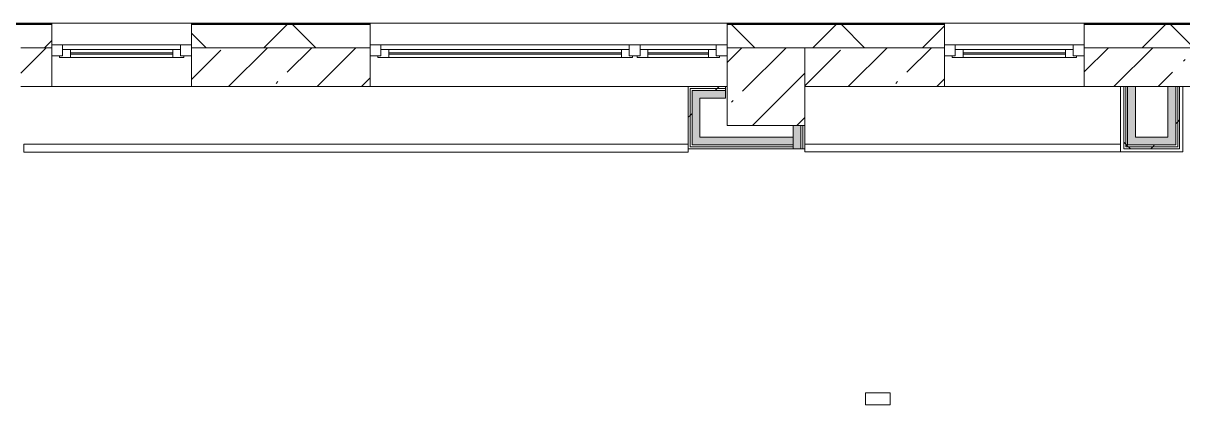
# Model space of a CAD drawing. Header units: millimetres. Extents: x 34897 to 231692, y -8553 to 29000.
# Drawn here: x 215747 to 223218, y 19100 to 21558 of the extents above; entities that cross this region are included whole.
import ezdxf

# ---------------------------------------------------------------- set-up
doc = ezdxf.new("R2010")
doc.units = ezdxf.units.MM
doc.linetypes.add('200_ШТРИХ__ш1_п0_6_', pattern=[800, 500, -300])
for name, color, linetype, lineweight in [('A-DETL-MBND-1', 7, '200_ШТРИХ__ш1_п0_6_', 9), ('A-GLAZ-2', 7, 'Continuous', 5), ('A-WALL', 7, 'Continuous', 9), ('A-WALL-3', 7, 'Continuous', 5), ('I-WALL-4', 7, 'Continuous', 5), ('S-COLS-3', 7, 'Continuous', 5)]:
    doc.layers.add(name, color=color, linetype=linetype, lineweight=lineweight)
for name, color, linetype, lineweight, true_color in [('A-FLOR-1', 7, 'Continuous', 5, 0xaaaaaa), ('I-WALL-2', 7, 'Continuous', 5, 0xe7e7e7), ('I-WALL-3', 7, 'Continuous', 9, 0xe7e7e7)]:
    doc.layers.add(name, color=color, linetype=linetype, lineweight=lineweight, true_color=true_color)
pattern_1 = [(45, (104681.5, 0), (-530.33, 530.33), []), (135, (104681.5, 0), (-530.33, -530.33), [])]

# ---------------------------------------------------------------- blocks, each defined once
blk = doc.blocks.new('120_Окно_СКБ_1Ст - 120_Окно_СКБ_1Ст 900х2500_h_ с форточкой-22877787-2_10_2_птичка')
at = {"layer": 'A-GLAZ-2'}
for p, q in [((-450, -127), (-450, -57)), ((-450, -57), (-380, -57)), ((450, -57), (-450, -57)), ((-380, -57), (-380, -127)), ((380, -127), (380, -57)), ((380, -57), (450, -57)), ((450, -57), (450, -127)), ((-380, -127), (-450, -127)), ((-450, -127), (-400, -127)), ((-380, -127), (-400, -127)), ((-400, -127), (-400, -137)), ((-400, -137), (400, -137)), ((400, -137), (-400, -137)), ((380, -87), (-380, -87)), ((-380, -87), (-380, -127)), ((-330, -137), (-330, -87)), ((-330, -107), (330, -107)), ((330, -117), (-330, -117)), ((330, -137), (330, -87)), ((380, -127), (380, -87)), ((450, -127), (380, -127)), ((400, -127), (380, -127)), ((400, -127), (450, -127)), ((400, -137), (400, -127))]:
    blk.add_line(p, q, dxfattribs=at)
blk = doc.blocks.new('120_Окно_СКБ_2Ст_Фрамуга сверху - 120_Окно_СКБ_2Ст_2300х2500_h_ ДОО-V137-2_10_2_птичка')
at = {"layer": 'A-GLAZ-2'}
for p, q in [((-1150, -127), (-1150, -57)), ((-1150, -57), (-1080, -57)), ((1150, -57), (-1150, -57)), ((-1080, -57), (-1080, -127)), ((-1080, -57), (1080, -57)), ((520, -127), (520, -57)), ((520, -57), (590, -57)), ((590, -57), (590, -127)), ((1080, -127), (1080, -57)), ((1080, -57), (1150, -57)), ((1150, -57), (1150, -127)), ((-1080, -127), (-1150, -127)), ((-1150, -127), (-1100, -127)), ((-1080, -127), (-1100, -127)), ((-1100, -127), (-1100, -137)), ((-1100, -137), (540, -137)), ((540, -137), (-1100, -137)), ((520, -87), (-1080, -87)), ((-1080, -87), (-1080, -127)), ((-1030, -137), (-1030, -87)), ((-1030, -107), (470, -107)), ((470, -117), (-1030, -117)), ((470, -137), (470, -87)), ((520, -127), (520, -87)), ((590, -127), (520, -127)), ((540, -127), (520, -127)), ((540, -127), (570, -127)), ((540, -127), (570, -127)), ((540, -137), (540, -127)), ((590, -127), (570, -127)), ((570, -127), (570, -137)), ((570, -137), (1100, -137)), ((1100, -137), (570, -137)), ((1080, -87), (590, -87)), ((590, -87), (590, -127)), ((640, -137), (640, -87)), ((640, -107), (1030, -107)), ((1030, -117), (640, -117)), ((1030, -137), (1030, -87)), ((1080, -127), (1080, -87)), ((1150, -127), (1080, -127)), ((1100, -127), (1080, -127)), ((1100, -127), (1150, -127)), ((1100, -137), (1100, -127))]:
    blk.add_line(p, q, dxfattribs=at)
blk = doc.blocks.new('BSC_Колонна _Прямоугольная - 500х500-23282985-2_10_2_птичка')
at = {"layer": 'S-COLS-3'}
h = blk.add_hatch(dxfattribs=at)
h.set_pattern_fill('FP_171', color=256, style=0, pattern_type=2)
h.set_pattern_definition([(45, (-115850.45, -21150), (-285.1231, 285.1231), []), (45, (-115565.32, -21150), (-285.1231, 285.1231), [504.031, -100.806, 16.764, -84.042])])
h.paths.add_polyline_path([(-250, -250), (250, -250), (250, 250), (-250, 250), (-250, -95.3)])
for p, q in [((250, 250), (-250, 250)), ((-250, 250), (-250, -250)), ((250, -250), (250, 250)), ((-250, -250), (250, -250))]:
    blk.add_line(p, q, dxfattribs=at)

msp = doc.modelspace()

# ---------------------------------------------------------------- hatches: boundary and pattern name
at = {"layer": 'A-WALL-3'}
h = msp.add_hatch(dxfattribs=at)
h.set_pattern_fill('FP_93', color=256, style=0, pattern_type=2)
h.set_pattern_definition([(45, (104681.5, 0), (-353.5534, 353.5534), []), (135, (104681.5, 0), (-353.5534, -353.5534), [])])
h.paths.add_polyline_path([(229911.5, 21400), (229911.5, 21550), (224831.7, 21550), (224831.7, 21400), (229761.5, 21400)])
h.paths.add_polyline_path([(223931.7, 21400), (223931.7, 21550), (222582, 21550), (222582, 21400), (223188.4, 21400)])
h.paths.add_polyline_path([(211130.6, 21400), (211532, 21400), (211532, 21550), (210231.7, 21550), (210231.7, 21400), (210731.5, 21400)])
h.paths.add_polyline_path([(213732, 21400), (213732, 21550), (212432, 21550), (212432, 21400), (212985.7, 21400)])
h.paths.add_polyline_path([(214632, 21400), (215931.5, 21400), (215931.5, 21550), (214632, 21550)])
h.paths.add_polyline_path([(220782, 21400), (221682, 21400), (221682, 21550), (220282, 21550), (220282, 21400), (220405.8, 21400)])
h.paths.add_polyline_path([(216831.5, 21400), (217982, 21400), (217982, 21550), (216831.5, 21550)])
h.paths.add_polyline_path([(204638, 21400), (205831.5, 21400), (205831.5, 21550), (201291.5, 21550), (201291.5, 21400), (203710.5, 21400)])
h.paths.add_polyline_path([(206731.5, 21400), (207931.7, 21400), (207931.7, 21550), (206731.5, 21550)])
h.paths.add_polyline_path([(197991.5, 21400), (197991.5, 21550), (197741.5, 21550), (197741.5, 21400)])
at = {"layer": 'I-WALL-2'}
for points in [[(220272, 21075), (220272, 21125), (220107, 21125), (220107, 21075)], [(220757, 20749), (220757, 20900), (220707, 20900), (220707, 20749)]]:
    msp.add_hatch(color=256, dxfattribs=at).paths.add_polyline_path(points)
at = {"layer": 'I-WALL-3'}
for points in [[(222912, 20774), (222912, 21150), (222862, 21150), (222862, 20774)], [(223172, 20824), (223172, 21150), (223122, 21150), (223122, 20824)], [(220057, 20774), (220107, 20774), (220107, 21125), (220057, 21125), (220057, 21054.7)], [(220107, 20774), (220707, 20774), (220707, 20824), (220107, 20824)], [(222912, 20774), (223172, 20774), (223172, 20824), (222912, 20824)]]:
    msp.add_hatch(color=256, dxfattribs=at).paths.add_polyline_path(points)
at = {"layer": 'I-WALL-4'}
h = msp.add_hatch(dxfattribs=at)
h.set_pattern_fill('FP_101', color=256, style=0, pattern_type=2)
h.set_pattern_definition([(45, (104681.5, 0), (-285.1231, 285.1231), []), (45, (104966.64, 0), (-285.1231, 285.1231), [504.031, -100.806, 16.764, -84.042])])
h.paths.add_polyline_path([(216831.5, 21150), (217982, 21150), (217982, 21400), (216831.5, 21400)])
h.paths.add_polyline_path([(220782, 21150), (221682, 21150), (221682, 21400), (220782, 21400), (220782, 21239.3)])
h.paths.add_polyline_path([(225891.5, 21150), (225891.5, 21400), (225531.5, 21400), (225531.5, 21150)])
h.paths.add_polyline_path([(223197, 21150), (223931.7, 21150), (223931.7, 21400), (222582, 21400), (222582, 21150), (223188.4, 21150)])
h.paths.add_polyline_path([(205819, 21150), (205831.5, 21150), (205831.5, 21400), (205481.5, 21400), (205481.5, 21150), (205806.5, 21150)])
h.paths.add_polyline_path([(207420.5, 21150), (207931.7, 21150), (207931.7, 21400), (206731.5, 21400), (206731.5, 21150)])
h.paths.add_polyline_path([(210731.5, 21150), (211532, 21150), (211532, 21400), (210731.5, 21400)])
h.paths.add_polyline_path([(212985.7, 21150), (213732, 21150), (213732, 21400), (212432, 21400), (212432, 21150), (212906.5, 21150)])
h.paths.add_polyline_path([(215931.5, 21150), (215931.5, 21400), (215731.5, 21400), (215731.5, 21150), (215768.2, 21150)])
h.paths.add_polyline_path([(215031.5, 21150), (215031.5, 21400), (214632, 21400), (214632, 21150), (214840.7, 21150)])
h = msp.add_hatch(dxfattribs=at)
h.set_pattern_fill('FP_205', color=256, style=0, pattern_type=2)
h.set_pattern_definition(pattern_1)
h.paths.add_polyline_path([(220032, 20749), (220044.5, 20749), (220044.5, 21150), (220032, 21150), (220032, 21054.7)])
h = msp.add_hatch(dxfattribs=at)
h.set_pattern_fill('FP_205', color=256, style=0, pattern_type=2)
h.set_pattern_definition(pattern_1)
h.paths.add_polyline_path([(220107, 21137.5), (220272, 21137.5), (220272, 21150), (220044.5, 21150), (220044.5, 21137.5), (220057, 21137.5)])
h = msp.add_hatch(dxfattribs=at)
h.set_pattern_fill('FP_205', color=256, style=0, pattern_type=2)
h.set_pattern_definition(pattern_1)
h.paths.add_polyline_path([(222849.5, 20749), (222849.5, 21150), (222837, 21150), (222837, 20749)])
h = msp.add_hatch(dxfattribs=at)
h.set_pattern_fill('FP_205', color=256, style=0, pattern_type=2)
h.set_pattern_definition(pattern_1)
h.paths.add_polyline_path([(222862, 20761.5), (222862, 21150), (222849.5, 21150), (222849.5, 20761.5)])
h = msp.add_hatch(dxfattribs=at)
h.set_pattern_fill('FP_205', color=256, style=0, pattern_type=2)
h.set_pattern_definition(pattern_1)
h.paths.add_polyline_path([(223172, 20774), (223184.5, 20774), (223184.5, 21150), (223172, 21150), (223172, 20824)])
h = msp.add_hatch(dxfattribs=at)
h.set_pattern_fill('FP_205', color=256, style=0, pattern_type=2)
h.set_pattern_definition(pattern_1)
h.paths.add_polyline_path([(223197, 20761.5), (223197, 21150), (223184.5, 21150), (223188.4, 20761.5)])
h = msp.add_hatch(dxfattribs=at)
h.set_pattern_fill('FP_205', color=256, style=0, pattern_type=2)
h.set_pattern_definition(pattern_1)
h.paths.add_polyline_path([(220044.5, 20761.5), (220057, 20761.5), (220057, 21137.5), (220044.5, 21137.5), (220044.5, 21054.7)])
h = msp.add_hatch(dxfattribs=at)
h.set_pattern_fill('FP_205', color=256, style=0, pattern_type=2)
h.set_pattern_definition(pattern_1)
h.paths.add_polyline_path([(220272, 21125), (220272, 21137.5), (220057, 21137.5), (220057, 21125), (220107, 21125)])
h = msp.add_hatch(dxfattribs=at)
h.set_pattern_fill('FP_205', color=256, style=0, pattern_type=2)
h.set_pattern_definition(pattern_1)
h.paths.add_polyline_path([(220769.5, 20749), (220769.5, 20900), (220757, 20900), (220757, 20749)])
h = msp.add_hatch(dxfattribs=at)
h.set_pattern_fill('FP_205', color=256, style=0, pattern_type=2)
h.set_pattern_definition(pattern_1)
h.paths.add_polyline_path([(222862, 20761.5), (223184.5, 20761.5), (223184.5, 20774), (222862, 20774)])
h = msp.add_hatch(dxfattribs=at)
h.set_pattern_fill('FP_205', color=256, style=0, pattern_type=2)
h.set_pattern_definition(pattern_1)
h.paths.add_polyline_path([(223197, 20749), (223197, 20761.5), (222849.5, 20761.5), (222849.5, 20749), (223188.4, 20749)])

# ---------------------------------------------------------------- linework, layer by layer
at = {"layer": 'A-DETL-MBND-1'}
for p, q in [((221173.5, 19100), (221173.5, 19177.5)), ((221173.5, 19177.5), (221331.5, 19177.5)), ((221331.5, 19177.5), (221331.5, 19100)), ((221173.5, 19100), (221331.5, 19100))]:
    msp.add_line(p, q, dxfattribs=at)
at = {"layer": 'A-FLOR-1'}
for p, q in [((222817, 20779), (222817, 21150)), ((223217, 21150), (223217, 20730)), ((223217, 20730), (222817, 20730))]:
    msp.add_line(p, q, dxfattribs=at)
at = {"layer": 'A-WALL'}
for p, q in [((215931.5, 21553), (214632, 21553)), ((215931.5, 21550), (214632, 21550)), ((217982, 21553), (216831.5, 21553)), ((217982, 21550), (216831.5, 21550)), ((221682, 21553), (220282, 21553)), ((221682, 21550), (220282, 21550)), ((223931.7, 21553), (222582, 21553)), ((223931.7, 21550), (222582, 21550)), ((215931.5, 21400), (215731.5, 21400)), ((217982, 21400), (216831.5, 21400)), ((221682, 21400), (220782, 21400)), ((223931.7, 21400), (222582, 21400)), ((220107, 21150), (220044.5, 21150)), ((222912, 21150), (222837, 21150)), ((222849.5, 20761.5), (222849.5, 21150)), ((222862, 20774), (222862, 21150)), ((223197, 21150), (223122, 21150)), ((223172, 21150), (223172, 20774)), ((223184.5, 21150), (223184.5, 20761.5)), ((220044.5, 20761.5), (220044.5, 21137.5)), ((220272, 21137.5), (220044.5, 21137.5)), ((220057, 20774), (220057, 21125)), ((220272, 21125), (220057, 21125)), ((220757, 20749), (220757, 20900)), ((220769.5, 20749), (220769.5, 20900)), ((220707, 20774), (220057, 20774)), ((223172, 20774), (222862, 20774)), ((220707, 20761.5), (220044.5, 20761.5)), ((223184.5, 20761.5), (222849.5, 20761.5))]:
    msp.add_line(p, q, dxfattribs=at)
at = {"layer": 'A-WALL-3'}
for p, q in [((215931.5, 21558), (201291.5, 21558)), ((215931.5, 21400), (215931.5, 21558)), ((229919.5, 21558), (215931.5, 21558)), ((216831.5, 21558), (216831.5, 21400)), ((217982, 21400), (217982, 21558)), ((220282, 21558), (220282, 21400)), ((221682, 21400), (221682, 21558)), ((222582, 21558), (222582, 21400))]:
    msp.add_line(p, q, dxfattribs=at)
at = {"layer": 'I-WALL-4'}
for p, q in [((215931.5, 21150), (215931.5, 21400)), ((216831.5, 21400), (216831.5, 21150)), ((217982, 21150), (217982, 21400)), ((221682, 21150), (221682, 21400)), ((222582, 21400), (222582, 21150)), ((215731.5, 21150), (220282, 21150)), ((220032, 21150), (220032, 20728)), ((220272, 21075), (220272, 21150)), ((222837, 21150), (220782, 21150)), ((222837, 21150), (222837, 20749)), ((222912, 21150), (223122, 21150)), ((222912, 20824), (222912, 21150)), ((223122, 21150), (223122, 20824)), ((224831.5, 21150), (223197, 21150)), ((223197, 20749), (223197, 21150)), ((220107, 20824), (220107, 21075)), ((220107, 21075), (220272, 21075)), ((220707, 20900), (220707, 20749)), ((220782, 20729), (220782, 20900)), ((215752.5, 20778), (220032, 20778)), ((215752.5, 20778), (215752.5, 20728)), ((220707, 20824), (220107, 20824)), ((220782, 20779), (222817, 20779)), ((222817, 20729), (222817, 20779)), ((223122, 20824), (222912, 20824)), ((220032, 20728), (215752.5, 20728)), ((220032, 20749), (220782, 20749)), ((222817, 20729), (220782, 20729)), ((222837, 20749), (223197, 20749))]:
    msp.add_line(p, q, dxfattribs=at)

# ---------------------------------------------------------------- block references
at = {"layer": 'A-GLAZ-2'}
for name, p in [('120_Окно_СКБ_1Ст - 120_Окно_СКБ_1Ст 900х2500_h_ с форточкой-22877787-2_10_2_птичка', (216381.5, 21475)), ('120_Окно_СКБ_2Ст_Фрамуга сверху - 120_Окно_СКБ_2Ст_2300х2500_h_ ДОО-V137-2_10_2_птичка', (219132, 21475)), ('120_Окно_СКБ_1Ст - 120_Окно_СКБ_1Ст 900х2500_h_ с форточкой-22877787-2_10_2_птичка', (222132, 21475))]:
    msp.add_blockref(name, p, dxfattribs=at)
at = {"layer": 'S-COLS-3'}
msp.add_blockref('BSC_Колонна _Прямоугольная - 500х500-23282985-2_10_2_птичка', (220532, 21150), dxfattribs=at)

doc.saveas('drawing.dxf')
